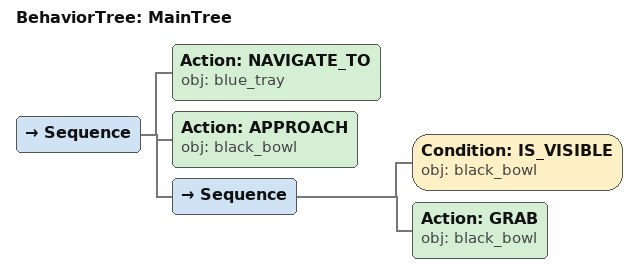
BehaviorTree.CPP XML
<root main_tree_to_execute="MainTree">
  <BehaviorTree ID="MainTree">
    <Sequence>
      <!-- Navigate to blue_tray -->
      <Action ID="NAVIGATE_TO" obj="blue_tray" />
      <!-- Approach black_bowl -->
      <Action ID="APPROACH" obj="black_bowl" />
      <Sequence>
        <!-- Check black_bowl is visible before GRASP -->
        <Condition ID="IS_VISIBLE" obj="black_bowl" />
        <!-- Grasp black_bowl -->
        <Action ID="GRAB" obj="black_bowl" />
      </Sequence>
    </Sequence>
  </BehaviorTree>
</root>
